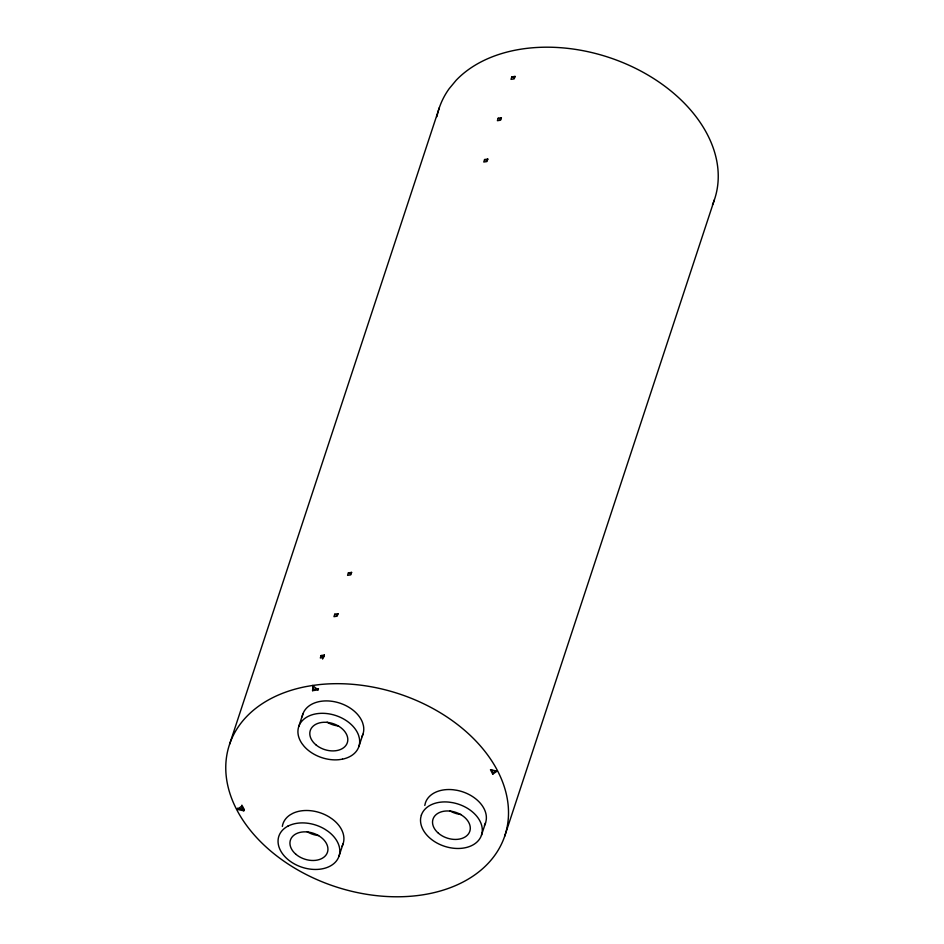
<?xml version="1.0" encoding="UTF-8"?>
<svg xmlns="http://www.w3.org/2000/svg" width="944" height="944" viewBox="0 0 944 944"><rect width="100%" height="100%" fill="white"/><g stroke="black" fill="none" stroke-linecap="round" stroke-linejoin="round"><path stroke-width="1.42" d="M312.57 690.678L313.03 685.863L318.057 689.863L318.458 688.624L312.971 689.439L312.57 690.678L318.057 689.863M312.971 689.439L313.325 685.828M424.788 805.444L425.449 802.742A31.683 22.184 18.2 0 1 453.014 789.727L456.884 790.293A31.683 22.184 18.2 0 1 484.402 825.422M229.616 744.191L439.338 107.675M242.502 806.247L244.213 809.551L243.8 810.79L237.18 809.386L237.593 808.147M237.18 809.386L241.522 806.377L241.924 805.138M321.149 655.525L320.335 658.003L323.544 657.531L324.358 655.053L321.149 655.525L323.426 656.576L324.358 655.053M334.778 614.19L333.952 616.668L337.161 616.196L337.976 613.718L334.778 614.19L337.043 615.24L337.976 613.718M348.395 572.866L347.569 575.344L350.779 574.872L351.593 572.394L348.395 572.866L350.661 573.917L351.593 572.394M484.579 159.536L483.765 162.026L486.962 161.554L487.788 159.064L484.579 159.536L486.844 160.598L487.788 159.064M498.196 118.212L497.382 120.69L500.591 120.218L501.406 117.74L498.196 118.212L500.473 119.263L501.406 117.74M511.813 76.877L510.999 79.355L514.209 78.883L515.023 76.405L511.813 76.877L514.091 77.927L515.023 76.405M298.752 726.526L302.847 714.124M322.612 659.054L323.426 656.576M358.85 746.657L362.933 734.255M338.99 856.243L343.073 843.842M492.756 774.127L497.099 771.118L490.467 769.726L492.756 774.127L493.157 772.888L496.414 770.634M481.452 835.263L485.535 822.873M504.662 836.325L714.384 199.809M238.915 808.43L244.213 809.551M491.446 769.584L493.157 772.888M241.522 806.377L243.8 810.79M712.484 204.777A145.034 101.527 18.2 0 0 634.12 67.649A145.034 101.527 18.2 0 0 456.2 80.228L449.155 88.701A145.034 101.527 18.2 0 0 436.919 116.655M341.94 846.402A31.683 22.184 18.2 0 0 332.3 819.062L329.114 816.914A31.683 22.184 18.2 0 0 292.923 813.291L290.15 814.837A31.683 22.184 18.2 0 0 282.327 826.425M361.8 736.804A31.683 22.184 18.2 0 0 363.464 725.818L362.661 722.892A31.683 22.184 18.2 0 0 330.412 701.109A31.683 22.184 18.2 0 0 302.186 716.838M318.635 835.582A19.505 13.653 18.2 0 1 307.213 831.758M338.507 725.995A19.505 13.653 18.2 0 1 327.072 722.16M461.097 814.519A19.376 13.57 18.2 0 1 449.733 810.719M421.354 815.132L420.694 817.846A31.683 22.184 18.2 0 0 448.719 847.441A31.683 22.184 18.2 0 0 482.231 831.629A31.683 22.184 18.2 0 0 452.801 802.695L448.931 802.117A31.683 22.184 18.2 0 0 421.354 815.132M287.991 826.059L286.056 827.239A31.683 22.184 18.2 0 0 288.675 860.126A31.683 22.184 18.2 0 0 332.677 864.527A31.683 22.184 18.2 0 0 328.205 831.463L325.031 829.316A31.683 22.184 18.2 0 0 288.84 825.693L287.991 826.059M312.794 685.427L306.045 686.583A145.034 101.527 18.2 0 0 283.259 860.716A145.034 101.527 18.2 0 0 506.987 827.77A145.034 101.527 18.2 0 0 319.697 684.565L312.794 685.427M342.448 759.177L338.861 759.708A31.683 22.184 18.2 0 1 304.133 746.35L301.997 743.624A31.683 22.184 18.2 0 1 316.936 713.688A31.683 22.184 18.2 0 1 358.578 735.293L359.369 738.22A31.683 22.184 18.2 0 1 342.448 759.177M315.744 744.686A19.505 13.653 18.2 0 0 347.298 742.786A19.505 13.653 18.2 0 0 323.367 722.302A19.505 13.653 18.2 0 0 315.744 744.686M295.885 854.273A19.505 13.653 18.2 0 0 327.426 852.373A19.505 13.653 18.2 0 0 303.508 831.888A19.505 13.653 18.2 0 0 295.885 854.273M438.429 833.245A19.376 13.57 18.2 0 0 469.782 831.357A19.376 13.57 18.2 0 0 446.005 811.002A19.376 13.57 18.2 0 0 438.429 833.245"/></g></svg>
